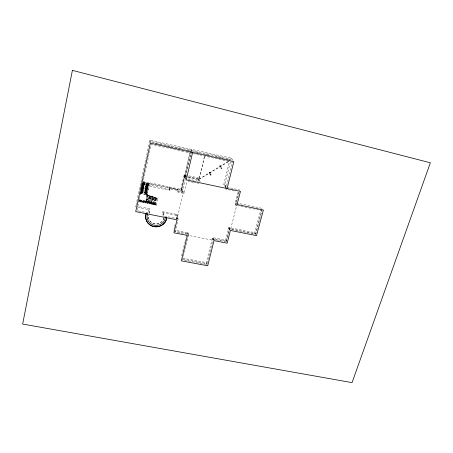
<?xml version="1.0" encoding="UTF-8"?>
<svg xmlns="http://www.w3.org/2000/svg" width="453" height="453" viewBox="0 0 453 453"><rect width="100%" height="100%" fill="white"/><g stroke="black" fill="none" stroke-linecap="round" stroke-linejoin="round"><path stroke-width="0.34" stroke-dasharray="2.27 1.7" d="M135.634 206.964L135.838 205.99M135.985 205.3L149.858 140.113L231.353 158.159L233.006 160.453M141.681 202.197L141.755 200.266L141.681 202.197L142.372 202.332L142.446 200.407L142.304 201.07L145.758 201.766L145.9 201.109L138.986 199.705M150.832 142.35L150.906 140.345M140.13 194.365L140.555 192.361M142.491 184.773L136.965 210.628L149.784 213.182L149.377 208.703L137.519 206.325M139.586 201.772L139.677 199.847L139.586 201.772L138.89 201.63L138.839 200.192M140.283 201.913L140.373 199.983L140.283 201.913L140.985 202.055L141.064 200.124L140.985 202.055M143.069 202.474L143.137 200.549L143.069 202.474L143.765 202.616L143.828 200.685L143.765 202.616M144.462 202.757L144.518 200.826L144.462 202.757L145.158 202.899L145.209 200.968L145.158 202.899M140.549 192.191L147.474 193.612L147.304 196.342L146.608 196.2L146.8 193.641L141.177 192.491M142.752 183.895L148.963 185.186L149.235 183.686L142.338 182.253M146.608 196.2L146.8 193.641M142.197 186.896L148.42 188.182L149.252 183.85M141.647 189.903L147.871 191.189L148.844 186.098M147.327 194.195L148.295 189.105L141.381 187.678M145.866 203.035L145.923 201.211L146.596 201.347L146.693 202.502L146.546 203.171L145.866 203.035L145.747 201.591L147.752 192.112L140.826 190.69M145.758 201.766L147.202 195.118M147.876 195.096L146.438 201.828L147.876 195.096L140.26 193.533M147.899 195.356L146.546 203.171M152.808 196.959L155.583 197.61L154.15 204.546L156.24 205.141L147.134 202.055L148.573 195.322L147.197 194.96M147.242 203.312L147.304 201.664L147.995 201.806L148.08 202.785L147.938 203.454L147.242 203.312L148.607 195.668M147.837 202.287L149.275 195.549L146.512 194.977M148.533 202.514L149.971 195.781L147.219 195.215M148.629 203.595L150 196.041L148.703 202.129L148.629 203.595L149.326 203.737L149.394 202.264L148.703 202.129M149.224 202.655L150.673 196.007L149.326 203.737M149.926 202.978L151.376 196.234L147.91 195.441M149.399 202.355L150.792 202.729L150.707 204.014L150.017 203.878L150.102 202.587M149.507 213.533L149.377 208.703M150.628 203.204L152.072 196.466L149.303 195.809L147.938 203.454M151.313 203.346L152.774 196.693L150.011 196.126M152.82 197.044L151.5 203.046L152.191 203.187L152.095 204.297L151.404 204.156L151.347 203.624L152.774 196.693M151.404 204.156L151.5 203.046M150.702 196.268L153.476 196.925L152.015 203.578M152.723 203.895L154.179 197.151L151.404 196.5L150.017 203.878M152.786 204.439L152.904 203.51L153.624 203.912L153.476 204.58L152.786 204.439L154.224 197.502M153.425 204.127L154.881 197.378L152.106 196.727L150.707 204.014M154.116 204.269L155.583 197.61M154.167 204.722L155.622 197.876M154.824 204.592L156.296 197.927M156.325 198.108L154.858 204.858M155.532 204.824L156.993 198.069L153.51 197.185L152.095 204.297M156.24 205.141L157.695 198.301L154.915 197.644L153.476 204.58M163.21 216.285L162.616 212.548L162.837 211.579L177.163 214.456L178.176 218.844L177.542 221.579M141.931 184.665L169.654 190.407L169.881 189.399L169.326 186.908M177.474 190.43L177.701 189.433L169.513 187.729L169.286 188.731L177.474 190.43L177.921 192.123L184.099 193.403L186.987 180.979M177.921 192.123L178.154 191.121L177.701 189.433M182.044 192.978L180.883 188.958L184.144 174.807L198.556 177.876L200.141 181.642L187.112 178.878M190.169 151.744L181.262 190.277L143.023 182.316M189.864 150.039L190.379 151.2L181.308 190.441L149.247 183.771M185.571 176.24L191.347 151.296L190.883 150.266L191.115 149.252L192.112 151.421M191.409 151.427L185.628 176.393L185.158 175.022L181.885 189.167L183.069 193.193L177.157 218.64L176.166 214.252L175.945 215.215L176.846 219.229M178.154 191.121L182.276 191.976L185.707 177.219L184.699 177.004M176.585 218.063L177.593 218.267L176.942 215.413L177.163 214.456M173.969 229.337L174.433 227.344M174.586 226.681L175.045 224.694M177.383 222.259L175.152 231.834L188.601 234.456L182.531 259.869L206.885 264.422L213.544 237.768L214.173 239.444M198.612 181.121L198.086 179.852L198.556 177.876M184.558 176.019L199.077 179.111L204.813 154.977M188.329 176.964L199.144 179.269L204.886 155.107M181.642 255.826L182.604 251.783M182.763 251.104L184.852 242.338M185.011 241.659L185.973 237.615M186.138 236.936L186.619 234.914M238.907 192.208L235.905 203.918L236.721 205.351L230.571 229.28L229.813 227.678L226.33 241.256L212.327 238.521L212.944 240.209L188.369 235.418L187.938 233.759L188.165 232.802L174.824 230.192M209.065 172.763L209.224 172.1L209.898 172.242L211.058 174.513L210.9 175.186L210.215 175.045L209.065 172.763L209.739 172.91L210.9 175.186M209.739 172.91L209.898 172.242M210.215 175.045L210.379 174.365L209.224 172.1M219.796 166.325L219.96 165.656L220.634 165.804L221.959 167.978L221.789 168.658L221.109 168.51L219.796 166.325L220.469 166.472L220.634 165.804M221.109 168.51L221.279 167.831L221.959 167.978M225.973 188.171L223.799 184.286L229.428 161.681M229.597 160.996L230.113 158.941M226.24 187.066L224.784 184.496L230.764 160.526M231.353 158.159L231.104 159.156L150.685 141.376M206.087 263.493L212.565 237.576L226.574 240.316M225.26 186.755L225.503 185.77L224.512 185.56L224.269 186.545L225.26 186.755L225.99 188.057L232.463 162.253L200.475 155.209M228.833 227.48L229.586 229.082L255.656 234.28L254.711 232.649L228.833 227.48L225.6 240.124L226.319 241.817L213.182 239.252L212.565 237.576M236.721 205.351L235.724 205.147L234.92 203.714L237.927 191.959M239.252 190.866L239.507 189.881L228.227 187.485M226.319 241.817L229.586 229.082M235.724 205.147L239.099 191.993M254.461 233.589L260.837 209.801M255.656 234.28L262.021 210.594L240.135 206.058M199.077 179.111L228.482 161.466M199.144 179.269L229.229 161.217M182.836 258.165L206.319 262.57L206.885 264.422M182.972 259.167L207.055 263.68M173.595 230.956L187.938 233.759M178.176 218.844L163.527 215.922L162.837 211.579M137.661 207.366L149.167 209.671M162.616 212.548L176.942 215.413M146.608 201.438L147.299 201.574M148.001 201.896L148.692 202.038M139.53 200.334L146.432 201.738M139.535 200.509L140.232 200.651M140.923 200.787L141.613 200.928M150.798 202.819L151.489 202.955M145.775 201.874L147.151 202.242M152.202 203.278L152.893 203.42M147.157 202.332L148.55 202.701M153.601 203.742L154.297 203.878M148.556 202.791L149.252 203.023M154.303 203.969L154.994 204.11M139.031 200.962L139.734 201.104M140.43 201.245L141.126 201.387M143.21 201.811L143.907 201.947M144.603 202.089L145.3 202.231M146.013 202.366L146.693 202.502M147.389 202.644L148.08 202.785M148.777 202.927L150.855 203.352M152.933 203.771L153.624 203.912M151.347 203.624L150.645 203.391M151.353 203.714L152.746 204.082M152.757 204.173L154.15 204.546M154.156 204.637L156.228 205.056M140.402 192.78L147.316 194.111M140.26 193.448L147.18 194.864M155.634 197.961L157.718 198.471L155.645 198.046M141.659 186.172L148.578 187.684L141.659 186.251M141.506 186.67L148.408 188.103M141.517 186.925L148.437 188.352M141.364 187.423L148.284 188.935L141.37 187.508M141.381 187.757L148.307 189.184M141.228 188.176L148.148 189.682L141.234 188.255M141.24 188.431L148.171 189.937L141.245 188.51M141.087 188.929L148.006 190.436L141.783 189.15M141.104 189.184L148.029 190.69L141.104 189.263M140.951 189.677L147.865 191.104M140.962 189.937L147.893 191.443L140.968 190.017M140.809 190.43L147.729 191.851M140.826 190.775L147.757 192.197M140.673 191.183L147.593 192.604M140.685 191.443L147.621 192.95L140.69 191.528M140.538 191.936L147.463 193.442L141.228 192.163M141.823 201.528L142.514 201.67M142.559 181.325L181.54 189.45L182.276 191.976M142.35 182.497L149.264 183.929M142.882 183.063L149.099 184.439L142.888 183.142M142.208 183.165L149.128 184.682L142.905 183.391M142.412 183.465L149.365 184.909L149.23 183.607M236.155 202.944L262.247 208.363L255.424 233.782L228.589 228.437L229.337 230.045M169.881 189.399L142.712 183.754L151.132 144.343L185.447 151.902M142.055 183.669L148.958 185.101M142.072 183.918L148.992 185.43L142.078 183.997M141.919 184.422L148.822 185.855M234.92 203.714L235.905 203.918M141.936 184.75L148.85 186.183M141.778 185.169L148.692 186.681L141.783 185.254M141.795 185.419L148.714 186.93L141.8 185.504M237.4 205.492L239.456 205.917M141.642 185.923L148.556 187.434L142.338 186.149M180.883 188.958L182.887 189.377L184.099 193.403M188.323 181.257L190.322 181.681M190.99 181.823L192.989 182.248M193.657 182.389L198.997 183.516M225.724 189.167L226.732 189.377M228.102 189.671L235.662 191.268M223.799 184.286L224.784 184.496M184.609 176.172L187.655 176.823M187.769 177.655L198.086 179.852M186.426 178.731L185.396 178.51L184.144 174.807M210.379 174.365L211.058 174.513M186.132 152.049L191.619 153.261M192.989 153.561L199.796 155.062M151.512 142.502L190.322 151.07M192.712 151.596L194.756 152.049M195.436 152.202L202.248 153.703M202.933 153.856L211.109 155.662M211.794 155.809L221.336 157.921M222.021 158.069L229.518 159.728M154.937 143.375L156.987 143.828M157.667 143.975L159.711 144.428M160.39 144.581L164.484 145.481M165.164 145.634L167.208 146.087M167.887 146.234L169.932 146.687M170.617 146.834L174.705 147.74M175.385 147.888L177.429 148.341M178.114 148.493L180.158 148.941M180.838 149.094L184.926 149.994M185.611 150.147L187.655 150.6M188.335 150.747L190.379 151.2M196.862 152.633L200.271 153.386M207.095 154.892L204.971 154.303M207.774 155.039L210.503 155.645M215.283 156.698L217.332 157.151M218.012 157.299L220.062 157.752M220.741 157.904L224.835 158.81M225.52 158.958L227.565 159.411M228.25 159.564L230.3 160.011M219.96 165.656L221.789 168.658M229.569 228.629L230.135 229.841M198.323 178.861L199.637 182.015M213.306 238.714L213.935 240.401M184.926 176.013L185.804 178.607M188.165 232.802L188.601 234.456M187.593 234.263L187.168 232.61L187.225 234.671M169.105 187.904L169.654 190.407M163.29 212.678L163.89 216.421M149.858 140.113L150.311 143.176M145.758 201.602L147.134 202.055M148.493 209.535L148.765 212.751M147.208 195.045L147.304 196.342M142.304 201.07L142.372 202.332M163.912 217.808A7.803 7.463 -3.7 0 1 154.773 223.935A7.803 7.463 -3.7 0 1 148.578 215.13M163.901 217.746A7.803 7.458 -3.7 0 1 154.767 223.867A7.803 7.458 -3.7 0 1 148.573 215.062"/><path stroke-width="0.68" d="M192.61 152.508L186.245 179.903L240.458 191.381L237.072 204.552L263.386 210.005L256.489 235.628L230.418 230.441L227.146 243.17L214.014 240.611L207.701 265.769L181.359 260.854L187.417 235.435L173.958 232.814L176.976 219.813L135.713 211.608L150.311 143.176L233.839 161.602L227.078 188.55M146.121 213.618L147.502 213.89A9.202 8.8 -3.7 0 0 154.297 225.271A9.202 8.8 -3.7 0 0 165.379 217.446L166.755 217.785A10.6 10.136 -3.7 0 1 154.009 226.642A10.6 10.136 -3.7 0 1 146.126 213.68L146.121 213.618A10.6 10.136 -3.7 0 0 153.997 226.574A10.6 10.136 -3.7 0 0 166.744 217.717M72.389 70.368L22.65 324.054L352.049 382.632L430.35 162.791L72.389 70.368"/></g></svg>
